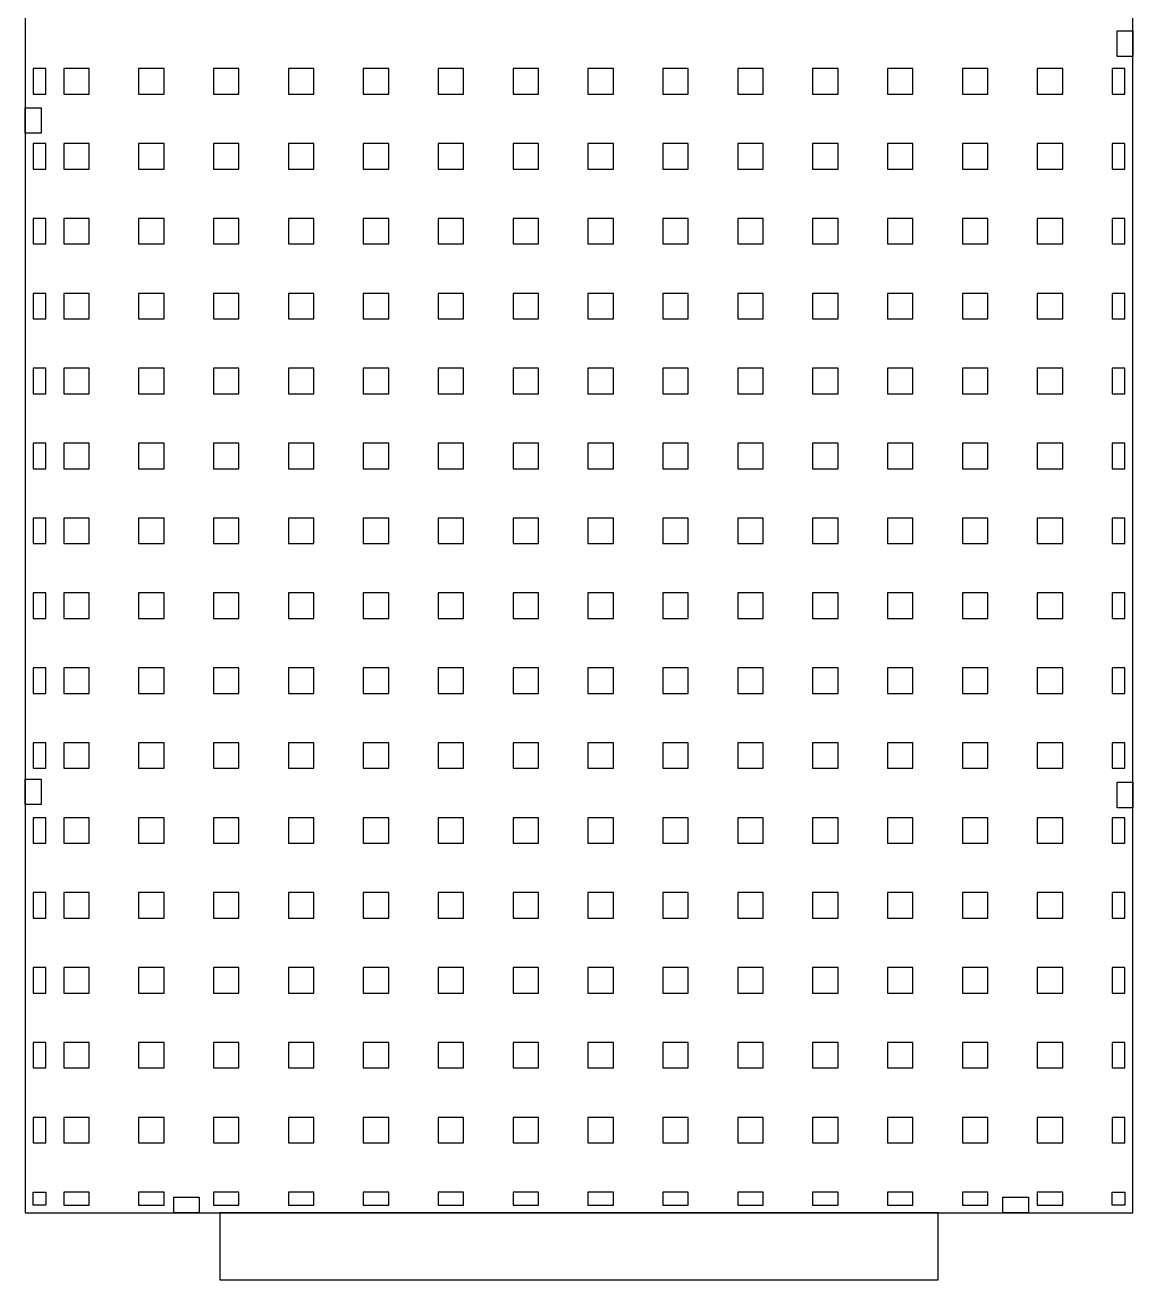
# Model space of a CAD drawing. Extents: x 9726 to 10907, y -508 to -121.
# Drawn here: x 9726 to 9899.8, y -508.5 to -311.7 of the extents above; entities that cross this region are included whole.
import ezdxf

# ---------------------------------------------------------------- set-up
doc = ezdxf.new("R2010")
doc.units = 0
doc.header["$LTSCALE"] = 25
for name, color, linetype in [('GENERIC_ROOMS', 150, 'CONTINUOUS'), ('OUTLETS', 1, 'CONTINUOUS'), ('PUCKS', 7, 'CONTINUOUS'), ('WINDOWS', 30, 'CONTINUOUS')]:
    doc.layers.add(name, color=color, linetype=linetype)

msp = doc.modelspace()

# ---------------------------------------------------------------- linework, layer by layer
at = {"layer": 'GENERIC_ROOMS'}
for p, q in [((9725.97, -128.52), (9725.97, -497.99)), ((9899.79, -497.99), (9899.79, -271.97)), ((9725.97, -497.99), (9899.79, -497.99))]:
    msp.add_line(p, q, dxfattribs=at)
at = {"layer": 'OUTLETS'}
for p, q in [((9897.29, -316.58), (9897.29, -312.58)), ((9897.29, -312.58), (9899.79, -312.58)), ((9899.79, -312.58), (9899.79, -316.58)), ((9899.79, -316.58), (9897.29, -316.58)), ((9725.97, -328.62), (9725.97, -324.62)), ((9725.97, -324.62), (9728.47, -324.62)), ((9728.47, -324.62), (9728.47, -328.62)), ((9728.47, -328.62), (9725.97, -328.62)), ((9725.97, -433.92), (9725.97, -429.92)), ((9725.97, -429.92), (9728.47, -429.92)), ((9728.47, -429.92), (9728.47, -433.92)), ((9897.29, -434.42), (9897.29, -430.42)), ((9897.29, -430.42), (9899.79, -430.42)), ((9899.79, -430.42), (9899.79, -434.42)), ((9728.47, -433.92), (9725.97, -433.92)), ((9899.79, -434.42), (9897.29, -434.42)), ((9749.29, -497.99), (9749.29, -495.49)), ((9749.29, -495.49), (9753.29, -495.49)), ((9753.29, -495.49), (9753.29, -497.99)), ((9879.4, -497.99), (9879.4, -495.49)), ((9879.4, -495.49), (9883.4, -495.49)), ((9883.4, -495.49), (9883.4, -497.99)), ((9753.29, -497.99), (9749.29, -497.99)), ((9883.4, -497.99), (9879.4, -497.99))]:
    msp.add_line(p, q, dxfattribs=at)
at = {"layer": 'PUCKS'}
for p, q in [((9729.22, -318.49), (9727.22, -318.49)), ((9727.22, -318.49), (9727.22, -322.49)), ((9729.22, -322.49), (9729.22, -318.49)), ((9736.03, -318.49), (9732.03, -318.49)), ((9732.03, -318.49), (9732.03, -322.49)), ((9736.03, -322.49), (9736.03, -318.49)), ((9747.78, -318.49), (9743.78, -318.49)), ((9743.78, -318.49), (9743.78, -322.49)), ((9747.78, -322.49), (9747.78, -318.49)), ((9759.53, -318.49), (9755.53, -318.49)), ((9755.53, -318.49), (9755.53, -322.49)), ((9759.53, -322.49), (9759.53, -318.49)), ((9771.28, -318.49), (9767.28, -318.49)), ((9767.28, -318.49), (9767.28, -322.49)), ((9771.28, -322.49), (9771.28, -318.49)), ((9783.03, -318.49), (9779.03, -318.49)), ((9779.03, -318.49), (9779.03, -322.49)), ((9783.03, -322.49), (9783.03, -318.49)), ((9794.78, -318.49), (9790.78, -318.49)), ((9790.78, -318.49), (9790.78, -322.49)), ((9794.78, -322.49), (9794.78, -318.49)), ((9806.53, -318.49), (9802.53, -318.49)), ((9802.53, -318.49), (9802.53, -322.49)), ((9806.53, -322.49), (9806.53, -318.49)), ((9818.28, -318.49), (9814.28, -318.49)), ((9814.28, -318.49), (9814.28, -322.49)), ((9818.28, -322.49), (9818.28, -318.49)), ((9830.03, -318.49), (9826.03, -318.49)), ((9826.03, -318.49), (9826.03, -322.49)), ((9830.03, -322.49), (9830.03, -318.49)), ((9841.78, -318.49), (9837.78, -318.49)), ((9837.78, -318.49), (9837.78, -322.49)), ((9841.78, -322.49), (9841.78, -318.49)), ((9853.53, -318.49), (9849.53, -318.49)), ((9849.53, -318.49), (9849.53, -322.49)), ((9853.53, -322.49), (9853.53, -318.49)), ((9865.28, -318.49), (9861.28, -318.49)), ((9861.28, -318.49), (9861.28, -322.49)), ((9865.28, -322.49), (9865.28, -318.49)), ((9877.03, -318.49), (9873.03, -318.49)), ((9873.03, -318.49), (9873.03, -322.49)), ((9877.03, -322.49), (9877.03, -318.49)), ((9888.78, -318.49), (9884.78, -318.49)), ((9884.78, -318.49), (9884.78, -322.49)), ((9888.78, -322.49), (9888.78, -318.49)), ((9898.53, -318.49), (9896.53, -318.49)), ((9896.53, -318.49), (9896.53, -322.49)), ((9898.53, -322.49), (9898.53, -318.49)), ((9727.22, -322.49), (9729.22, -322.49)), ((9732.03, -322.49), (9736.03, -322.49)), ((9743.78, -322.49), (9747.78, -322.49)), ((9755.53, -322.49), (9759.53, -322.49)), ((9767.28, -322.49), (9771.28, -322.49)), ((9779.03, -322.49), (9783.03, -322.49)), ((9790.78, -322.49), (9794.78, -322.49)), ((9802.53, -322.49), (9806.53, -322.49)), ((9814.28, -322.49), (9818.28, -322.49)), ((9826.03, -322.49), (9830.03, -322.49)), ((9837.78, -322.49), (9841.78, -322.49)), ((9849.53, -322.49), (9853.53, -322.49)), ((9861.28, -322.49), (9865.28, -322.49)), ((9873.03, -322.49), (9877.03, -322.49)), ((9884.78, -322.49), (9888.78, -322.49)), ((9896.53, -322.49), (9898.53, -322.49)), ((9729.22, -330.24), (9727.22, -330.24)), ((9727.22, -330.24), (9727.22, -334.24)), ((9729.22, -334.24), (9729.22, -330.24)), ((9736.03, -330.24), (9732.03, -330.24)), ((9732.03, -330.24), (9732.03, -334.24)), ((9736.03, -334.24), (9736.03, -330.24)), ((9747.78, -330.24), (9743.78, -330.24)), ((9743.78, -330.24), (9743.78, -334.24)), ((9747.78, -334.24), (9747.78, -330.24)), ((9759.53, -330.24), (9755.53, -330.24)), ((9755.53, -330.24), (9755.53, -334.24)), ((9759.53, -334.24), (9759.53, -330.24)), ((9771.28, -330.24), (9767.28, -330.24)), ((9767.28, -330.24), (9767.28, -334.24)), ((9771.28, -334.24), (9771.28, -330.24)), ((9783.03, -330.24), (9779.03, -330.24)), ((9779.03, -330.24), (9779.03, -334.24)), ((9783.03, -334.24), (9783.03, -330.24)), ((9794.78, -330.24), (9790.78, -330.24)), ((9790.78, -330.24), (9790.78, -334.24)), ((9794.78, -334.24), (9794.78, -330.24)), ((9806.53, -330.24), (9802.53, -330.24)), ((9802.53, -330.24), (9802.53, -334.24)), ((9806.53, -334.24), (9806.53, -330.24)), ((9818.28, -330.24), (9814.28, -330.24)), ((9814.28, -330.24), (9814.28, -334.24)), ((9818.28, -334.24), (9818.28, -330.24)), ((9830.03, -330.24), (9826.03, -330.24)), ((9826.03, -330.24), (9826.03, -334.24)), ((9830.03, -334.24), (9830.03, -330.24)), ((9841.78, -330.24), (9837.78, -330.24)), ((9837.78, -330.24), (9837.78, -334.24)), ((9841.78, -334.24), (9841.78, -330.24)), ((9853.53, -330.24), (9849.53, -330.24)), ((9849.53, -330.24), (9849.53, -334.24)), ((9853.53, -334.24), (9853.53, -330.24)), ((9865.28, -330.24), (9861.28, -330.24)), ((9861.28, -330.24), (9861.28, -334.24)), ((9865.28, -334.24), (9865.28, -330.24)), ((9877.03, -330.24), (9873.03, -330.24)), ((9873.03, -330.24), (9873.03, -334.24)), ((9877.03, -334.24), (9877.03, -330.24)), ((9888.78, -330.24), (9884.78, -330.24)), ((9884.78, -330.24), (9884.78, -334.24)), ((9888.78, -334.24), (9888.78, -330.24)), ((9898.53, -330.24), (9896.53, -330.24)), ((9896.53, -330.24), (9896.53, -334.24)), ((9898.53, -334.24), (9898.53, -330.24)), ((9727.22, -334.24), (9729.22, -334.24)), ((9732.03, -334.24), (9736.03, -334.24)), ((9743.78, -334.24), (9747.78, -334.24)), ((9755.53, -334.24), (9759.53, -334.24)), ((9767.28, -334.24), (9771.28, -334.24)), ((9779.03, -334.24), (9783.03, -334.24)), ((9790.78, -334.24), (9794.78, -334.24)), ((9802.53, -334.24), (9806.53, -334.24)), ((9814.28, -334.24), (9818.28, -334.24)), ((9826.03, -334.24), (9830.03, -334.24)), ((9837.78, -334.24), (9841.78, -334.24)), ((9849.53, -334.24), (9853.53, -334.24)), ((9861.28, -334.24), (9865.28, -334.24)), ((9873.03, -334.24), (9877.03, -334.24)), ((9884.78, -334.24), (9888.78, -334.24)), ((9896.53, -334.24), (9898.53, -334.24)), ((9729.22, -341.99), (9727.22, -341.99)), ((9727.22, -341.99), (9727.22, -345.99)), ((9729.22, -345.99), (9729.22, -341.99)), ((9736.03, -341.99), (9732.03, -341.99)), ((9732.03, -341.99), (9732.03, -345.99)), ((9736.03, -345.99), (9736.03, -341.99)), ((9747.78, -341.99), (9743.78, -341.99)), ((9743.78, -341.99), (9743.78, -345.99)), ((9747.78, -345.99), (9747.78, -341.99)), ((9759.53, -341.99), (9755.53, -341.99)), ((9755.53, -341.99), (9755.53, -345.99)), ((9759.53, -345.99), (9759.53, -341.99)), ((9771.28, -341.99), (9767.28, -341.99)), ((9767.28, -341.99), (9767.28, -345.99)), ((9771.28, -345.99), (9771.28, -341.99)), ((9783.03, -341.99), (9779.03, -341.99)), ((9779.03, -341.99), (9779.03, -345.99)), ((9783.03, -345.99), (9783.03, -341.99)), ((9794.78, -341.99), (9790.78, -341.99)), ((9790.78, -341.99), (9790.78, -345.99)), ((9794.78, -345.99), (9794.78, -341.99)), ((9806.53, -341.99), (9802.53, -341.99)), ((9802.53, -341.99), (9802.53, -345.99)), ((9806.53, -345.99), (9806.53, -341.99)), ((9818.28, -341.99), (9814.28, -341.99)), ((9814.28, -341.99), (9814.28, -345.99)), ((9818.28, -345.99), (9818.28, -341.99)), ((9830.03, -341.99), (9826.03, -341.99)), ((9826.03, -341.99), (9826.03, -345.99)), ((9830.03, -345.99), (9830.03, -341.99)), ((9841.78, -341.99), (9837.78, -341.99)), ((9837.78, -341.99), (9837.78, -345.99)), ((9841.78, -345.99), (9841.78, -341.99)), ((9853.53, -341.99), (9849.53, -341.99)), ((9849.53, -341.99), (9849.53, -345.99)), ((9853.53, -345.99), (9853.53, -341.99)), ((9865.28, -341.99), (9861.28, -341.99)), ((9861.28, -341.99), (9861.28, -345.99)), ((9865.28, -345.99), (9865.28, -341.99)), ((9877.03, -341.99), (9873.03, -341.99)), ((9873.03, -341.99), (9873.03, -345.99)), ((9877.03, -345.99), (9877.03, -341.99)), ((9888.78, -341.99), (9884.78, -341.99)), ((9884.78, -341.99), (9884.78, -345.99)), ((9888.78, -345.99), (9888.78, -341.99)), ((9898.53, -341.99), (9896.53, -341.99)), ((9896.53, -341.99), (9896.53, -345.99)), ((9898.53, -345.99), (9898.53, -341.99)), ((9727.22, -345.99), (9729.22, -345.99)), ((9732.03, -345.99), (9736.03, -345.99)), ((9743.78, -345.99), (9747.78, -345.99)), ((9755.53, -345.99), (9759.53, -345.99)), ((9767.28, -345.99), (9771.28, -345.99)), ((9779.03, -345.99), (9783.03, -345.99)), ((9790.78, -345.99), (9794.78, -345.99)), ((9802.53, -345.99), (9806.53, -345.99)), ((9814.28, -345.99), (9818.28, -345.99)), ((9826.03, -345.99), (9830.03, -345.99)), ((9837.78, -345.99), (9841.78, -345.99)), ((9849.53, -345.99), (9853.53, -345.99)), ((9861.28, -345.99), (9865.28, -345.99)), ((9873.03, -345.99), (9877.03, -345.99)), ((9884.78, -345.99), (9888.78, -345.99)), ((9896.53, -345.99), (9898.53, -345.99)), ((9729.22, -353.74), (9727.22, -353.74)), ((9727.22, -353.74), (9727.22, -357.74)), ((9729.22, -357.74), (9729.22, -353.74)), ((9736.03, -353.74), (9732.03, -353.74)), ((9732.03, -353.74), (9732.03, -357.74)), ((9736.03, -357.74), (9736.03, -353.74)), ((9747.78, -353.74), (9743.78, -353.74)), ((9743.78, -353.74), (9743.78, -357.74)), ((9747.78, -357.74), (9747.78, -353.74)), ((9759.53, -353.74), (9755.53, -353.74)), ((9755.53, -353.74), (9755.53, -357.74)), ((9759.53, -357.74), (9759.53, -353.74)), ((9771.28, -353.74), (9767.28, -353.74)), ((9767.28, -353.74), (9767.28, -357.74)), ((9771.28, -357.74), (9771.28, -353.74)), ((9783.03, -353.74), (9779.03, -353.74)), ((9779.03, -353.74), (9779.03, -357.74)), ((9783.03, -357.74), (9783.03, -353.74)), ((9794.78, -353.74), (9790.78, -353.74)), ((9790.78, -353.74), (9790.78, -357.74)), ((9794.78, -357.74), (9794.78, -353.74)), ((9806.53, -353.74), (9802.53, -353.74)), ((9802.53, -353.74), (9802.53, -357.74)), ((9806.53, -357.74), (9806.53, -353.74)), ((9818.28, -353.74), (9814.28, -353.74)), ((9814.28, -353.74), (9814.28, -357.74)), ((9818.28, -357.74), (9818.28, -353.74)), ((9830.03, -353.74), (9826.03, -353.74)), ((9826.03, -353.74), (9826.03, -357.74)), ((9830.03, -357.74), (9830.03, -353.74)), ((9841.78, -353.74), (9837.78, -353.74)), ((9837.78, -353.74), (9837.78, -357.74)), ((9841.78, -357.74), (9841.78, -353.74)), ((9853.53, -353.74), (9849.53, -353.74)), ((9849.53, -353.74), (9849.53, -357.74)), ((9853.53, -357.74), (9853.53, -353.74)), ((9865.28, -353.74), (9861.28, -353.74)), ((9861.28, -353.74), (9861.28, -357.74)), ((9865.28, -357.74), (9865.28, -353.74)), ((9877.03, -353.74), (9873.03, -353.74)), ((9873.03, -353.74), (9873.03, -357.74)), ((9877.03, -357.74), (9877.03, -353.74)), ((9888.78, -353.74), (9884.78, -353.74)), ((9884.78, -353.74), (9884.78, -357.74)), ((9888.78, -357.74), (9888.78, -353.74)), ((9898.53, -353.74), (9896.53, -353.74)), ((9896.53, -353.74), (9896.53, -357.74)), ((9898.53, -357.74), (9898.53, -353.74)), ((9727.22, -357.74), (9729.22, -357.74)), ((9732.03, -357.74), (9736.03, -357.74)), ((9743.78, -357.74), (9747.78, -357.74)), ((9755.53, -357.74), (9759.53, -357.74)), ((9767.28, -357.74), (9771.28, -357.74)), ((9779.03, -357.74), (9783.03, -357.74)), ((9790.78, -357.74), (9794.78, -357.74)), ((9802.53, -357.74), (9806.53, -357.74)), ((9814.28, -357.74), (9818.28, -357.74)), ((9826.03, -357.74), (9830.03, -357.74)), ((9837.78, -357.74), (9841.78, -357.74)), ((9849.53, -357.74), (9853.53, -357.74)), ((9861.28, -357.74), (9865.28, -357.74)), ((9873.03, -357.74), (9877.03, -357.74)), ((9884.78, -357.74), (9888.78, -357.74)), ((9896.53, -357.74), (9898.53, -357.74)), ((9729.22, -365.49), (9727.22, -365.49)), ((9727.22, -365.49), (9727.22, -369.49)), ((9729.22, -369.49), (9729.22, -365.49)), ((9736.03, -365.49), (9732.03, -365.49)), ((9732.03, -365.49), (9732.03, -369.49)), ((9736.03, -369.49), (9736.03, -365.49)), ((9747.78, -365.49), (9743.78, -365.49)), ((9743.78, -365.49), (9743.78, -369.49)), ((9747.78, -369.49), (9747.78, -365.49)), ((9759.53, -365.49), (9755.53, -365.49)), ((9755.53, -365.49), (9755.53, -369.49)), ((9759.53, -369.49), (9759.53, -365.49)), ((9771.28, -365.49), (9767.28, -365.49)), ((9767.28, -365.49), (9767.28, -369.49)), ((9771.28, -369.49), (9771.28, -365.49)), ((9783.03, -365.49), (9779.03, -365.49)), ((9779.03, -365.49), (9779.03, -369.49)), ((9783.03, -369.49), (9783.03, -365.49)), ((9794.78, -365.49), (9790.78, -365.49)), ((9790.78, -365.49), (9790.78, -369.49)), ((9794.78, -369.49), (9794.78, -365.49)), ((9806.53, -365.49), (9802.53, -365.49)), ((9802.53, -365.49), (9802.53, -369.49)), ((9806.53, -369.49), (9806.53, -365.49)), ((9818.28, -365.49), (9814.28, -365.49)), ((9814.28, -365.49), (9814.28, -369.49)), ((9818.28, -369.49), (9818.28, -365.49)), ((9830.03, -365.49), (9826.03, -365.49)), ((9826.03, -365.49), (9826.03, -369.49)), ((9830.03, -369.49), (9830.03, -365.49)), ((9841.78, -365.49), (9837.78, -365.49)), ((9837.78, -365.49), (9837.78, -369.49)), ((9841.78, -369.49), (9841.78, -365.49)), ((9853.53, -365.49), (9849.53, -365.49)), ((9849.53, -365.49), (9849.53, -369.49)), ((9853.53, -369.49), (9853.53, -365.49)), ((9865.28, -365.49), (9861.28, -365.49)), ((9861.28, -365.49), (9861.28, -369.49)), ((9865.28, -369.49), (9865.28, -365.49)), ((9877.03, -365.49), (9873.03, -365.49)), ((9873.03, -365.49), (9873.03, -369.49)), ((9877.03, -369.49), (9877.03, -365.49)), ((9888.78, -365.49), (9884.78, -365.49)), ((9884.78, -365.49), (9884.78, -369.49)), ((9888.78, -369.49), (9888.78, -365.49)), ((9898.53, -365.49), (9896.53, -365.49)), ((9896.53, -365.49), (9896.53, -369.49)), ((9898.53, -369.49), (9898.53, -365.49)), ((9727.22, -369.49), (9729.22, -369.49)), ((9732.03, -369.49), (9736.03, -369.49)), ((9743.78, -369.49), (9747.78, -369.49)), ((9755.53, -369.49), (9759.53, -369.49)), ((9767.28, -369.49), (9771.28, -369.49)), ((9779.03, -369.49), (9783.03, -369.49)), ((9790.78, -369.49), (9794.78, -369.49)), ((9802.53, -369.49), (9806.53, -369.49)), ((9814.28, -369.49), (9818.28, -369.49)), ((9826.03, -369.49), (9830.03, -369.49)), ((9837.78, -369.49), (9841.78, -369.49)), ((9849.53, -369.49), (9853.53, -369.49)), ((9861.28, -369.49), (9865.28, -369.49)), ((9873.03, -369.49), (9877.03, -369.49)), ((9884.78, -369.49), (9888.78, -369.49)), ((9896.53, -369.49), (9898.53, -369.49)), ((9729.22, -377.24), (9727.22, -377.24)), ((9727.22, -377.24), (9727.22, -381.24)), ((9729.22, -381.24), (9729.22, -377.24)), ((9736.03, -377.24), (9732.03, -377.24)), ((9732.03, -377.24), (9732.03, -381.24)), ((9736.03, -381.24), (9736.03, -377.24)), ((9747.78, -377.24), (9743.78, -377.24)), ((9743.78, -377.24), (9743.78, -381.24)), ((9747.78, -381.24), (9747.78, -377.24)), ((9759.53, -377.24), (9755.53, -377.24)), ((9755.53, -377.24), (9755.53, -381.24)), ((9759.53, -381.24), (9759.53, -377.24)), ((9771.28, -377.24), (9767.28, -377.24)), ((9767.28, -377.24), (9767.28, -381.24)), ((9771.28, -381.24), (9771.28, -377.24)), ((9783.03, -377.24), (9779.03, -377.24)), ((9779.03, -377.24), (9779.03, -381.24)), ((9783.03, -381.24), (9783.03, -377.24)), ((9794.78, -377.24), (9790.78, -377.24)), ((9790.78, -377.24), (9790.78, -381.24)), ((9794.78, -381.24), (9794.78, -377.24)), ((9806.53, -377.24), (9802.53, -377.24)), ((9802.53, -377.24), (9802.53, -381.24)), ((9806.53, -381.24), (9806.53, -377.24)), ((9818.28, -377.24), (9814.28, -377.24)), ((9814.28, -377.24), (9814.28, -381.24)), ((9818.28, -381.24), (9818.28, -377.24)), ((9830.03, -377.24), (9826.03, -377.24)), ((9826.03, -377.24), (9826.03, -381.24)), ((9830.03, -381.24), (9830.03, -377.24)), ((9841.78, -377.24), (9837.78, -377.24)), ((9837.78, -377.24), (9837.78, -381.24)), ((9841.78, -381.24), (9841.78, -377.24)), ((9853.53, -377.24), (9849.53, -377.24)), ((9849.53, -377.24), (9849.53, -381.24)), ((9853.53, -381.24), (9853.53, -377.24)), ((9865.28, -377.24), (9861.28, -377.24)), ((9861.28, -377.24), (9861.28, -381.24)), ((9865.28, -381.24), (9865.28, -377.24)), ((9877.03, -377.24), (9873.03, -377.24)), ((9873.03, -377.24), (9873.03, -381.24)), ((9877.03, -381.24), (9877.03, -377.24)), ((9888.78, -377.24), (9884.78, -377.24)), ((9884.78, -377.24), (9884.78, -381.24)), ((9888.78, -381.24), (9888.78, -377.24)), ((9898.53, -377.24), (9896.53, -377.24)), ((9896.53, -377.24), (9896.53, -381.24)), ((9898.53, -381.24), (9898.53, -377.24)), ((9727.22, -381.24), (9729.22, -381.24)), ((9732.03, -381.24), (9736.03, -381.24)), ((9743.78, -381.24), (9747.78, -381.24)), ((9755.53, -381.24), (9759.53, -381.24)), ((9767.28, -381.24), (9771.28, -381.24)), ((9779.03, -381.24), (9783.03, -381.24)), ((9790.78, -381.24), (9794.78, -381.24)), ((9802.53, -381.24), (9806.53, -381.24)), ((9814.28, -381.24), (9818.28, -381.24)), ((9826.03, -381.24), (9830.03, -381.24)), ((9837.78, -381.24), (9841.78, -381.24)), ((9849.53, -381.24), (9853.53, -381.24)), ((9861.28, -381.24), (9865.28, -381.24)), ((9873.03, -381.24), (9877.03, -381.24)), ((9884.78, -381.24), (9888.78, -381.24)), ((9896.53, -381.24), (9898.53, -381.24)), ((9729.22, -388.99), (9727.22, -388.99)), ((9727.22, -388.99), (9727.22, -392.99)), ((9729.22, -392.99), (9729.22, -388.99)), ((9736.03, -388.99), (9732.03, -388.99)), ((9732.03, -388.99), (9732.03, -392.99)), ((9736.03, -392.99), (9736.03, -388.99)), ((9747.78, -388.99), (9743.78, -388.99)), ((9743.78, -388.99), (9743.78, -392.99)), ((9747.78, -392.99), (9747.78, -388.99)), ((9759.53, -388.99), (9755.53, -388.99)), ((9755.53, -388.99), (9755.53, -392.99)), ((9759.53, -392.99), (9759.53, -388.99)), ((9771.28, -388.99), (9767.28, -388.99)), ((9767.28, -388.99), (9767.28, -392.99)), ((9771.28, -392.99), (9771.28, -388.99)), ((9783.03, -388.99), (9779.03, -388.99)), ((9779.03, -388.99), (9779.03, -392.99)), ((9783.03, -392.99), (9783.03, -388.99)), ((9794.78, -388.99), (9790.78, -388.99)), ((9790.78, -388.99), (9790.78, -392.99)), ((9794.78, -392.99), (9794.78, -388.99)), ((9806.53, -388.99), (9802.53, -388.99)), ((9802.53, -388.99), (9802.53, -392.99)), ((9806.53, -392.99), (9806.53, -388.99)), ((9818.28, -388.99), (9814.28, -388.99)), ((9814.28, -388.99), (9814.28, -392.99)), ((9818.28, -392.99), (9818.28, -388.99)), ((9830.03, -388.99), (9826.03, -388.99)), ((9826.03, -388.99), (9826.03, -392.99)), ((9830.03, -392.99), (9830.03, -388.99)), ((9841.78, -388.99), (9837.78, -388.99)), ((9837.78, -388.99), (9837.78, -392.99)), ((9841.78, -392.99), (9841.78, -388.99)), ((9853.53, -388.99), (9849.53, -388.99)), ((9849.53, -388.99), (9849.53, -392.99)), ((9853.53, -392.99), (9853.53, -388.99)), ((9865.28, -388.99), (9861.28, -388.99)), ((9861.28, -388.99), (9861.28, -392.99)), ((9865.28, -392.99), (9865.28, -388.99)), ((9877.03, -388.99), (9873.03, -388.99)), ((9873.03, -388.99), (9873.03, -392.99)), ((9877.03, -392.99), (9877.03, -388.99)), ((9888.78, -388.99), (9884.78, -388.99)), ((9884.78, -388.99), (9884.78, -392.99)), ((9888.78, -392.99), (9888.78, -388.99)), ((9898.53, -388.99), (9896.53, -388.99)), ((9896.53, -388.99), (9896.53, -392.99)), ((9898.53, -392.99), (9898.53, -388.99)), ((9727.22, -392.99), (9729.22, -392.99)), ((9732.03, -392.99), (9736.03, -392.99)), ((9743.78, -392.99), (9747.78, -392.99)), ((9755.53, -392.99), (9759.53, -392.99)), ((9767.28, -392.99), (9771.28, -392.99)), ((9779.03, -392.99), (9783.03, -392.99)), ((9790.78, -392.99), (9794.78, -392.99)), ((9802.53, -392.99), (9806.53, -392.99)), ((9814.28, -392.99), (9818.28, -392.99)), ((9826.03, -392.99), (9830.03, -392.99)), ((9837.78, -392.99), (9841.78, -392.99)), ((9849.53, -392.99), (9853.53, -392.99)), ((9861.28, -392.99), (9865.28, -392.99)), ((9873.03, -392.99), (9877.03, -392.99)), ((9884.78, -392.99), (9888.78, -392.99)), ((9896.53, -392.99), (9898.53, -392.99)), ((9729.22, -400.74), (9727.22, -400.74)), ((9727.22, -400.74), (9727.22, -404.74)), ((9729.22, -404.74), (9729.22, -400.74)), ((9736.03, -400.74), (9732.03, -400.74)), ((9732.03, -400.74), (9732.03, -404.74)), ((9736.03, -404.74), (9736.03, -400.74)), ((9747.78, -400.74), (9743.78, -400.74)), ((9743.78, -400.74), (9743.78, -404.74)), ((9747.78, -404.74), (9747.78, -400.74)), ((9759.53, -400.74), (9755.53, -400.74)), ((9755.53, -400.74), (9755.53, -404.74)), ((9759.53, -404.74), (9759.53, -400.74)), ((9771.28, -400.74), (9767.28, -400.74)), ((9767.28, -400.74), (9767.28, -404.74)), ((9771.28, -404.74), (9771.28, -400.74)), ((9783.03, -400.74), (9779.03, -400.74)), ((9779.03, -400.74), (9779.03, -404.74)), ((9783.03, -404.74), (9783.03, -400.74)), ((9794.78, -400.74), (9790.78, -400.74)), ((9790.78, -400.74), (9790.78, -404.74)), ((9794.78, -404.74), (9794.78, -400.74)), ((9806.53, -400.74), (9802.53, -400.74)), ((9802.53, -400.74), (9802.53, -404.74)), ((9806.53, -404.74), (9806.53, -400.74)), ((9818.28, -400.74), (9814.28, -400.74)), ((9814.28, -400.74), (9814.28, -404.74)), ((9818.28, -404.74), (9818.28, -400.74)), ((9830.03, -400.74), (9826.03, -400.74)), ((9826.03, -400.74), (9826.03, -404.74)), ((9830.03, -404.74), (9830.03, -400.74)), ((9841.78, -400.74), (9837.78, -400.74)), ((9837.78, -400.74), (9837.78, -404.74)), ((9841.78, -404.74), (9841.78, -400.74)), ((9853.53, -400.74), (9849.53, -400.74)), ((9849.53, -400.74), (9849.53, -404.74)), ((9853.53, -404.74), (9853.53, -400.74)), ((9865.28, -400.74), (9861.28, -400.74)), ((9861.28, -400.74), (9861.28, -404.74)), ((9865.28, -404.74), (9865.28, -400.74)), ((9877.03, -400.74), (9873.03, -400.74)), ((9873.03, -400.74), (9873.03, -404.74)), ((9877.03, -404.74), (9877.03, -400.74)), ((9888.78, -400.74), (9884.78, -400.74)), ((9884.78, -400.74), (9884.78, -404.74)), ((9888.78, -404.74), (9888.78, -400.74)), ((9898.53, -400.74), (9896.53, -400.74)), ((9896.53, -400.74), (9896.53, -404.74)), ((9898.53, -404.74), (9898.53, -400.74)), ((9727.22, -404.74), (9729.22, -404.74)), ((9732.03, -404.74), (9736.03, -404.74)), ((9743.78, -404.74), (9747.78, -404.74)), ((9755.53, -404.74), (9759.53, -404.74)), ((9767.28, -404.74), (9771.28, -404.74)), ((9779.03, -404.74), (9783.03, -404.74)), ((9790.78, -404.74), (9794.78, -404.74)), ((9802.53, -404.74), (9806.53, -404.74)), ((9814.28, -404.74), (9818.28, -404.74)), ((9826.03, -404.74), (9830.03, -404.74)), ((9837.78, -404.74), (9841.78, -404.74)), ((9849.53, -404.74), (9853.53, -404.74)), ((9861.28, -404.74), (9865.28, -404.74)), ((9873.03, -404.74), (9877.03, -404.74)), ((9884.78, -404.74), (9888.78, -404.74)), ((9896.53, -404.74), (9898.53, -404.74)), ((9729.22, -412.49), (9727.22, -412.49)), ((9727.22, -412.49), (9727.22, -416.49)), ((9729.22, -416.49), (9729.22, -412.49)), ((9736.03, -412.49), (9732.03, -412.49)), ((9732.03, -412.49), (9732.03, -416.49)), ((9736.03, -416.49), (9736.03, -412.49)), ((9747.78, -412.49), (9743.78, -412.49)), ((9743.78, -412.49), (9743.78, -416.49)), ((9747.78, -416.49), (9747.78, -412.49)), ((9759.53, -412.49), (9755.53, -412.49)), ((9755.53, -412.49), (9755.53, -416.49)), ((9759.53, -416.49), (9759.53, -412.49)), ((9771.28, -412.49), (9767.28, -412.49)), ((9767.28, -412.49), (9767.28, -416.49)), ((9771.28, -416.49), (9771.28, -412.49)), ((9783.03, -412.49), (9779.03, -412.49)), ((9779.03, -412.49), (9779.03, -416.49)), ((9783.03, -416.49), (9783.03, -412.49)), ((9794.78, -412.49), (9790.78, -412.49)), ((9790.78, -412.49), (9790.78, -416.49)), ((9794.78, -416.49), (9794.78, -412.49)), ((9806.53, -412.49), (9802.53, -412.49)), ((9802.53, -412.49), (9802.53, -416.49)), ((9806.53, -416.49), (9806.53, -412.49)), ((9818.28, -412.49), (9814.28, -412.49)), ((9814.28, -412.49), (9814.28, -416.49)), ((9818.28, -416.49), (9818.28, -412.49)), ((9830.03, -412.49), (9826.03, -412.49)), ((9826.03, -412.49), (9826.03, -416.49)), ((9830.03, -416.49), (9830.03, -412.49)), ((9841.78, -412.49), (9837.78, -412.49)), ((9837.78, -412.49), (9837.78, -416.49)), ((9841.78, -416.49), (9841.78, -412.49)), ((9853.53, -412.49), (9849.53, -412.49)), ((9849.53, -412.49), (9849.53, -416.49)), ((9853.53, -416.49), (9853.53, -412.49)), ((9865.28, -412.49), (9861.28, -412.49)), ((9861.28, -412.49), (9861.28, -416.49)), ((9865.28, -416.49), (9865.28, -412.49)), ((9877.03, -412.49), (9873.03, -412.49)), ((9873.03, -412.49), (9873.03, -416.49)), ((9877.03, -416.49), (9877.03, -412.49)), ((9888.78, -412.49), (9884.78, -412.49)), ((9884.78, -412.49), (9884.78, -416.49)), ((9888.78, -416.49), (9888.78, -412.49)), ((9898.53, -412.49), (9896.53, -412.49)), ((9896.53, -412.49), (9896.53, -416.49)), ((9898.53, -416.49), (9898.53, -412.49)), ((9727.22, -416.49), (9729.22, -416.49)), ((9732.03, -416.49), (9736.03, -416.49)), ((9743.78, -416.49), (9747.78, -416.49)), ((9755.53, -416.49), (9759.53, -416.49)), ((9767.28, -416.49), (9771.28, -416.49)), ((9779.03, -416.49), (9783.03, -416.49)), ((9790.78, -416.49), (9794.78, -416.49)), ((9802.53, -416.49), (9806.53, -416.49)), ((9814.28, -416.49), (9818.28, -416.49)), ((9826.03, -416.49), (9830.03, -416.49)), ((9837.78, -416.49), (9841.78, -416.49)), ((9849.53, -416.49), (9853.53, -416.49)), ((9861.28, -416.49), (9865.28, -416.49)), ((9873.03, -416.49), (9877.03, -416.49)), ((9884.78, -416.49), (9888.78, -416.49)), ((9896.53, -416.49), (9898.53, -416.49)), ((9729.22, -424.24), (9727.22, -424.24)), ((9727.22, -424.24), (9727.22, -428.24)), ((9729.22, -428.24), (9729.22, -424.24)), ((9736.03, -424.24), (9732.03, -424.24)), ((9732.03, -424.24), (9732.03, -428.24)), ((9736.03, -428.24), (9736.03, -424.24)), ((9747.78, -424.24), (9743.78, -424.24)), ((9743.78, -424.24), (9743.78, -428.24)), ((9747.78, -428.24), (9747.78, -424.24)), ((9759.53, -424.24), (9755.53, -424.24)), ((9755.53, -424.24), (9755.53, -428.24)), ((9759.53, -428.24), (9759.53, -424.24)), ((9771.28, -424.24), (9767.28, -424.24)), ((9767.28, -424.24), (9767.28, -428.24)), ((9771.28, -428.24), (9771.28, -424.24)), ((9783.03, -424.24), (9779.03, -424.24)), ((9779.03, -424.24), (9779.03, -428.24)), ((9783.03, -428.24), (9783.03, -424.24)), ((9794.78, -424.24), (9790.78, -424.24)), ((9790.78, -424.24), (9790.78, -428.24)), ((9794.78, -428.24), (9794.78, -424.24)), ((9806.53, -424.24), (9802.53, -424.24)), ((9802.53, -424.24), (9802.53, -428.24)), ((9806.53, -428.24), (9806.53, -424.24)), ((9818.28, -424.24), (9814.28, -424.24)), ((9814.28, -424.24), (9814.28, -428.24)), ((9818.28, -428.24), (9818.28, -424.24)), ((9830.03, -424.24), (9826.03, -424.24)), ((9826.03, -424.24), (9826.03, -428.24)), ((9830.03, -428.24), (9830.03, -424.24)), ((9841.78, -424.24), (9837.78, -424.24)), ((9837.78, -424.24), (9837.78, -428.24)), ((9841.78, -428.24), (9841.78, -424.24)), ((9853.53, -424.24), (9849.53, -424.24)), ((9849.53, -424.24), (9849.53, -428.24)), ((9853.53, -428.24), (9853.53, -424.24)), ((9865.28, -424.24), (9861.28, -424.24)), ((9861.28, -424.24), (9861.28, -428.24)), ((9865.28, -428.24), (9865.28, -424.24)), ((9877.03, -424.24), (9873.03, -424.24)), ((9873.03, -424.24), (9873.03, -428.24)), ((9877.03, -428.24), (9877.03, -424.24)), ((9888.78, -424.24), (9884.78, -424.24)), ((9884.78, -424.24), (9884.78, -428.24)), ((9888.78, -428.24), (9888.78, -424.24)), ((9898.53, -424.24), (9896.53, -424.24)), ((9896.53, -424.24), (9896.53, -428.24)), ((9898.53, -428.24), (9898.53, -424.24)), ((9727.22, -428.24), (9729.22, -428.24)), ((9732.03, -428.24), (9736.03, -428.24)), ((9743.78, -428.24), (9747.78, -428.24)), ((9755.53, -428.24), (9759.53, -428.24)), ((9767.28, -428.24), (9771.28, -428.24)), ((9779.03, -428.24), (9783.03, -428.24)), ((9790.78, -428.24), (9794.78, -428.24)), ((9802.53, -428.24), (9806.53, -428.24)), ((9814.28, -428.24), (9818.28, -428.24)), ((9826.03, -428.24), (9830.03, -428.24)), ((9837.78, -428.24), (9841.78, -428.24)), ((9849.53, -428.24), (9853.53, -428.24)), ((9861.28, -428.24), (9865.28, -428.24)), ((9873.03, -428.24), (9877.03, -428.24)), ((9884.78, -428.24), (9888.78, -428.24)), ((9896.53, -428.24), (9898.53, -428.24)), ((9729.22, -435.99), (9727.22, -435.99)), ((9727.22, -435.99), (9727.22, -439.99)), ((9729.22, -439.99), (9729.22, -435.99)), ((9736.03, -435.99), (9732.03, -435.99)), ((9732.03, -435.99), (9732.03, -439.99)), ((9736.03, -439.99), (9736.03, -435.99)), ((9747.78, -435.99), (9743.78, -435.99)), ((9743.78, -435.99), (9743.78, -439.99)), ((9747.78, -439.99), (9747.78, -435.99)), ((9759.53, -435.99), (9755.53, -435.99)), ((9755.53, -435.99), (9755.53, -439.99)), ((9759.53, -439.99), (9759.53, -435.99)), ((9771.28, -435.99), (9767.28, -435.99)), ((9767.28, -435.99), (9767.28, -439.99)), ((9771.28, -439.99), (9771.28, -435.99)), ((9783.03, -435.99), (9779.03, -435.99)), ((9779.03, -435.99), (9779.03, -439.99)), ((9783.03, -439.99), (9783.03, -435.99)), ((9794.78, -435.99), (9790.78, -435.99)), ((9790.78, -435.99), (9790.78, -439.99)), ((9794.78, -439.99), (9794.78, -435.99)), ((9806.53, -435.99), (9802.53, -435.99)), ((9802.53, -435.99), (9802.53, -439.99)), ((9806.53, -439.99), (9806.53, -435.99)), ((9818.28, -435.99), (9814.28, -435.99)), ((9814.28, -435.99), (9814.28, -439.99)), ((9818.28, -439.99), (9818.28, -435.99)), ((9830.03, -435.99), (9826.03, -435.99)), ((9826.03, -435.99), (9826.03, -439.99)), ((9830.03, -439.99), (9830.03, -435.99)), ((9841.78, -435.99), (9837.78, -435.99)), ((9837.78, -435.99), (9837.78, -439.99)), ((9841.78, -439.99), (9841.78, -435.99)), ((9853.53, -435.99), (9849.53, -435.99)), ((9849.53, -435.99), (9849.53, -439.99)), ((9853.53, -439.99), (9853.53, -435.99)), ((9865.28, -435.99), (9861.28, -435.99)), ((9861.28, -435.99), (9861.28, -439.99)), ((9865.28, -439.99), (9865.28, -435.99)), ((9877.03, -435.99), (9873.03, -435.99)), ((9873.03, -435.99), (9873.03, -439.99)), ((9877.03, -439.99), (9877.03, -435.99)), ((9888.78, -435.99), (9884.78, -435.99)), ((9884.78, -435.99), (9884.78, -439.99)), ((9888.78, -439.99), (9888.78, -435.99)), ((9898.53, -435.99), (9896.53, -435.99)), ((9896.53, -435.99), (9896.53, -439.99)), ((9898.53, -439.99), (9898.53, -435.99)), ((9727.22, -439.99), (9729.22, -439.99)), ((9732.03, -439.99), (9736.03, -439.99)), ((9743.78, -439.99), (9747.78, -439.99)), ((9755.53, -439.99), (9759.53, -439.99)), ((9767.28, -439.99), (9771.28, -439.99)), ((9779.03, -439.99), (9783.03, -439.99)), ((9790.78, -439.99), (9794.78, -439.99)), ((9802.53, -439.99), (9806.53, -439.99)), ((9814.28, -439.99), (9818.28, -439.99)), ((9826.03, -439.99), (9830.03, -439.99)), ((9837.78, -439.99), (9841.78, -439.99)), ((9849.53, -439.99), (9853.53, -439.99)), ((9861.28, -439.99), (9865.28, -439.99)), ((9873.03, -439.99), (9877.03, -439.99)), ((9884.78, -439.99), (9888.78, -439.99)), ((9896.53, -439.99), (9898.53, -439.99)), ((9729.22, -447.74), (9727.22, -447.74)), ((9727.22, -447.74), (9727.22, -451.74)), ((9729.22, -451.74), (9729.22, -447.74)), ((9736.03, -447.74), (9732.03, -447.74)), ((9732.03, -447.74), (9732.03, -451.74)), ((9736.03, -451.74), (9736.03, -447.74)), ((9747.78, -447.74), (9743.78, -447.74)), ((9743.78, -447.74), (9743.78, -451.74)), ((9747.78, -451.74), (9747.78, -447.74)), ((9759.53, -447.74), (9755.53, -447.74)), ((9755.53, -447.74), (9755.53, -451.74)), ((9759.53, -451.74), (9759.53, -447.74)), ((9771.28, -447.74), (9767.28, -447.74)), ((9767.28, -447.74), (9767.28, -451.74)), ((9771.28, -451.74), (9771.28, -447.74)), ((9783.03, -447.74), (9779.03, -447.74)), ((9779.03, -447.74), (9779.03, -451.74)), ((9783.03, -451.74), (9783.03, -447.74)), ((9794.78, -447.74), (9790.78, -447.74)), ((9790.78, -447.74), (9790.78, -451.74)), ((9794.78, -451.74), (9794.78, -447.74)), ((9806.53, -447.74), (9802.53, -447.74)), ((9802.53, -447.74), (9802.53, -451.74)), ((9806.53, -451.74), (9806.53, -447.74)), ((9818.28, -447.74), (9814.28, -447.74)), ((9814.28, -447.74), (9814.28, -451.74)), ((9818.28, -451.74), (9818.28, -447.74)), ((9830.03, -447.74), (9826.03, -447.74)), ((9826.03, -447.74), (9826.03, -451.74)), ((9830.03, -451.74), (9830.03, -447.74)), ((9841.78, -447.74), (9837.78, -447.74)), ((9837.78, -447.74), (9837.78, -451.74)), ((9841.78, -451.74), (9841.78, -447.74)), ((9853.53, -447.74), (9849.53, -447.74)), ((9849.53, -447.74), (9849.53, -451.74)), ((9853.53, -451.74), (9853.53, -447.74)), ((9865.28, -447.74), (9861.28, -447.74)), ((9861.28, -447.74), (9861.28, -451.74)), ((9865.28, -451.74), (9865.28, -447.74)), ((9877.03, -447.74), (9873.03, -447.74)), ((9873.03, -447.74), (9873.03, -451.74)), ((9877.03, -451.74), (9877.03, -447.74)), ((9888.78, -447.74), (9884.78, -447.74)), ((9884.78, -447.74), (9884.78, -451.74)), ((9888.78, -451.74), (9888.78, -447.74)), ((9898.53, -447.74), (9896.53, -447.74)), ((9896.53, -447.74), (9896.53, -451.74)), ((9898.53, -451.74), (9898.53, -447.74)), ((9727.22, -451.74), (9729.22, -451.74)), ((9732.03, -451.74), (9736.03, -451.74)), ((9743.78, -451.74), (9747.78, -451.74)), ((9755.53, -451.74), (9759.53, -451.74)), ((9767.28, -451.74), (9771.28, -451.74)), ((9779.03, -451.74), (9783.03, -451.74)), ((9790.78, -451.74), (9794.78, -451.74)), ((9802.53, -451.74), (9806.53, -451.74)), ((9814.28, -451.74), (9818.28, -451.74)), ((9826.03, -451.74), (9830.03, -451.74)), ((9837.78, -451.74), (9841.78, -451.74)), ((9849.53, -451.74), (9853.53, -451.74)), ((9861.28, -451.74), (9865.28, -451.74)), ((9873.03, -451.74), (9877.03, -451.74)), ((9884.78, -451.74), (9888.78, -451.74)), ((9896.53, -451.74), (9898.53, -451.74)), ((9729.22, -459.49), (9727.22, -459.49)), ((9727.22, -459.49), (9727.22, -463.49)), ((9729.22, -463.49), (9729.22, -459.49)), ((9736.03, -459.49), (9732.03, -459.49)), ((9732.03, -459.49), (9732.03, -463.49)), ((9736.03, -463.49), (9736.03, -459.49)), ((9747.78, -459.49), (9743.78, -459.49)), ((9743.78, -459.49), (9743.78, -463.49)), ((9747.78, -463.49), (9747.78, -459.49)), ((9759.53, -459.49), (9755.53, -459.49)), ((9755.53, -459.49), (9755.53, -463.49)), ((9759.53, -463.49), (9759.53, -459.49)), ((9771.28, -459.49), (9767.28, -459.49)), ((9767.28, -459.49), (9767.28, -463.49)), ((9771.28, -463.49), (9771.28, -459.49)), ((9783.03, -459.49), (9779.03, -459.49)), ((9779.03, -459.49), (9779.03, -463.49)), ((9783.03, -463.49), (9783.03, -459.49)), ((9794.78, -459.49), (9790.78, -459.49)), ((9790.78, -459.49), (9790.78, -463.49)), ((9794.78, -463.49), (9794.78, -459.49)), ((9806.53, -459.49), (9802.53, -459.49)), ((9802.53, -459.49), (9802.53, -463.49)), ((9806.53, -463.49), (9806.53, -459.49)), ((9818.28, -459.49), (9814.28, -459.49)), ((9814.28, -459.49), (9814.28, -463.49)), ((9818.28, -463.49), (9818.28, -459.49)), ((9830.03, -459.49), (9826.03, -459.49)), ((9826.03, -459.49), (9826.03, -463.49)), ((9830.03, -463.49), (9830.03, -459.49)), ((9841.78, -459.49), (9837.78, -459.49)), ((9837.78, -459.49), (9837.78, -463.49)), ((9841.78, -463.49), (9841.78, -459.49)), ((9853.53, -459.49), (9849.53, -459.49)), ((9849.53, -459.49), (9849.53, -463.49)), ((9853.53, -463.49), (9853.53, -459.49)), ((9865.28, -459.49), (9861.28, -459.49)), ((9861.28, -459.49), (9861.28, -463.49)), ((9865.28, -463.49), (9865.28, -459.49)), ((9877.03, -459.49), (9873.03, -459.49)), ((9873.03, -459.49), (9873.03, -463.49)), ((9877.03, -463.49), (9877.03, -459.49)), ((9888.78, -459.49), (9884.78, -459.49)), ((9884.78, -459.49), (9884.78, -463.49)), ((9888.78, -463.49), (9888.78, -459.49)), ((9898.53, -459.49), (9896.53, -459.49)), ((9896.53, -459.49), (9896.53, -463.49)), ((9898.53, -463.49), (9898.53, -459.49)), ((9727.22, -463.49), (9729.22, -463.49)), ((9732.03, -463.49), (9736.03, -463.49)), ((9743.78, -463.49), (9747.78, -463.49)), ((9755.53, -463.49), (9759.53, -463.49)), ((9767.28, -463.49), (9771.28, -463.49)), ((9779.03, -463.49), (9783.03, -463.49)), ((9790.78, -463.49), (9794.78, -463.49)), ((9802.53, -463.49), (9806.53, -463.49)), ((9814.28, -463.49), (9818.28, -463.49)), ((9826.03, -463.49), (9830.03, -463.49)), ((9837.78, -463.49), (9841.78, -463.49)), ((9849.53, -463.49), (9853.53, -463.49)), ((9861.28, -463.49), (9865.28, -463.49)), ((9873.03, -463.49), (9877.03, -463.49)), ((9884.78, -463.49), (9888.78, -463.49)), ((9896.53, -463.49), (9898.53, -463.49)), ((9729.22, -471.24), (9727.22, -471.24)), ((9727.22, -471.24), (9727.22, -475.24)), ((9729.22, -475.24), (9729.22, -471.24)), ((9736.03, -471.24), (9732.03, -471.24)), ((9732.03, -471.24), (9732.03, -475.24)), ((9736.03, -475.24), (9736.03, -471.24)), ((9747.78, -471.24), (9743.78, -471.24)), ((9743.78, -471.24), (9743.78, -475.24)), ((9747.78, -475.24), (9747.78, -471.24)), ((9759.53, -471.24), (9755.53, -471.24)), ((9755.53, -471.24), (9755.53, -475.24)), ((9759.53, -475.24), (9759.53, -471.24)), ((9771.28, -471.24), (9767.28, -471.24)), ((9767.28, -471.24), (9767.28, -475.24)), ((9771.28, -475.24), (9771.28, -471.24)), ((9783.03, -471.24), (9779.03, -471.24)), ((9779.03, -471.24), (9779.03, -475.24)), ((9783.03, -475.24), (9783.03, -471.24)), ((9794.78, -471.24), (9790.78, -471.24)), ((9790.78, -471.24), (9790.78, -475.24)), ((9794.78, -475.24), (9794.78, -471.24)), ((9806.53, -471.24), (9802.53, -471.24)), ((9802.53, -471.24), (9802.53, -475.24)), ((9806.53, -475.24), (9806.53, -471.24)), ((9818.28, -471.24), (9814.28, -471.24)), ((9814.28, -471.24), (9814.28, -475.24)), ((9818.28, -475.24), (9818.28, -471.24)), ((9830.03, -471.24), (9826.03, -471.24)), ((9826.03, -471.24), (9826.03, -475.24)), ((9830.03, -475.24), (9830.03, -471.24)), ((9841.78, -471.24), (9837.78, -471.24)), ((9837.78, -471.24), (9837.78, -475.24)), ((9841.78, -475.24), (9841.78, -471.24)), ((9853.53, -471.24), (9849.53, -471.24)), ((9849.53, -471.24), (9849.53, -475.24)), ((9853.53, -475.24), (9853.53, -471.24)), ((9865.28, -471.24), (9861.28, -471.24)), ((9861.28, -471.24), (9861.28, -475.24)), ((9865.28, -475.24), (9865.28, -471.24)), ((9877.03, -471.24), (9873.03, -471.24)), ((9873.03, -471.24), (9873.03, -475.24)), ((9877.03, -475.24), (9877.03, -471.24)), ((9888.78, -471.24), (9884.78, -471.24)), ((9884.78, -471.24), (9884.78, -475.24)), ((9888.78, -475.24), (9888.78, -471.24)), ((9898.53, -471.24), (9896.53, -471.24)), ((9896.53, -471.24), (9896.53, -475.24)), ((9898.53, -475.24), (9898.53, -471.24)), ((9727.22, -475.24), (9729.22, -475.24)), ((9732.03, -475.24), (9736.03, -475.24)), ((9743.78, -475.24), (9747.78, -475.24)), ((9755.53, -475.24), (9759.53, -475.24)), ((9767.28, -475.24), (9771.28, -475.24)), ((9779.03, -475.24), (9783.03, -475.24)), ((9790.78, -475.24), (9794.78, -475.24)), ((9802.53, -475.24), (9806.53, -475.24)), ((9814.28, -475.24), (9818.28, -475.24)), ((9826.03, -475.24), (9830.03, -475.24)), ((9837.78, -475.24), (9841.78, -475.24)), ((9849.53, -475.24), (9853.53, -475.24)), ((9861.28, -475.24), (9865.28, -475.24)), ((9873.03, -475.24), (9877.03, -475.24)), ((9884.78, -475.24), (9888.78, -475.24)), ((9896.53, -475.24), (9898.53, -475.24)), ((9729.22, -482.99), (9727.22, -482.99)), ((9727.22, -482.99), (9727.22, -486.99)), ((9729.22, -486.99), (9729.22, -482.99)), ((9736.03, -482.99), (9732.03, -482.99)), ((9732.03, -482.99), (9732.03, -486.99)), ((9736.03, -486.99), (9736.03, -482.99)), ((9747.78, -482.99), (9743.78, -482.99)), ((9743.78, -482.99), (9743.78, -486.99)), ((9747.78, -486.99), (9747.78, -482.99)), ((9759.53, -482.99), (9755.53, -482.99)), ((9755.53, -482.99), (9755.53, -486.99)), ((9759.53, -486.99), (9759.53, -482.99)), ((9771.28, -482.99), (9767.28, -482.99)), ((9767.28, -482.99), (9767.28, -486.99)), ((9771.28, -486.99), (9771.28, -482.99)), ((9783.03, -482.99), (9779.03, -482.99)), ((9779.03, -482.99), (9779.03, -486.99)), ((9783.03, -486.99), (9783.03, -482.99)), ((9794.78, -482.99), (9790.78, -482.99)), ((9790.78, -482.99), (9790.78, -486.99)), ((9794.78, -486.99), (9794.78, -482.99)), ((9806.53, -482.99), (9802.53, -482.99)), ((9802.53, -482.99), (9802.53, -486.99)), ((9806.53, -486.99), (9806.53, -482.99)), ((9818.28, -482.99), (9814.28, -482.99)), ((9814.28, -482.99), (9814.28, -486.99)), ((9818.28, -486.99), (9818.28, -482.99)), ((9830.03, -482.99), (9826.03, -482.99)), ((9826.03, -482.99), (9826.03, -486.99)), ((9830.03, -486.99), (9830.03, -482.99)), ((9841.78, -482.99), (9837.78, -482.99)), ((9837.78, -482.99), (9837.78, -486.99)), ((9841.78, -486.99), (9841.78, -482.99)), ((9853.53, -482.99), (9849.53, -482.99)), ((9849.53, -482.99), (9849.53, -486.99)), ((9853.53, -486.99), (9853.53, -482.99)), ((9865.28, -482.99), (9861.28, -482.99)), ((9861.28, -482.99), (9861.28, -486.99)), ((9865.28, -486.99), (9865.28, -482.99)), ((9877.03, -482.99), (9873.03, -482.99)), ((9873.03, -482.99), (9873.03, -486.99)), ((9877.03, -486.99), (9877.03, -482.99)), ((9888.78, -482.99), (9884.78, -482.99)), ((9884.78, -482.99), (9884.78, -486.99)), ((9888.78, -486.99), (9888.78, -482.99)), ((9898.53, -482.99), (9896.53, -482.99)), ((9896.53, -482.99), (9896.53, -486.99)), ((9898.53, -486.99), (9898.53, -482.99)), ((9727.22, -486.99), (9729.22, -486.99)), ((9732.03, -486.99), (9736.03, -486.99)), ((9743.78, -486.99), (9747.78, -486.99)), ((9755.53, -486.99), (9759.53, -486.99)), ((9767.28, -486.99), (9771.28, -486.99)), ((9779.03, -486.99), (9783.03, -486.99)), ((9790.78, -486.99), (9794.78, -486.99)), ((9802.53, -486.99), (9806.53, -486.99)), ((9814.28, -486.99), (9818.28, -486.99)), ((9826.03, -486.99), (9830.03, -486.99)), ((9837.78, -486.99), (9841.78, -486.99)), ((9849.53, -486.99), (9853.53, -486.99)), ((9861.28, -486.99), (9865.28, -486.99)), ((9873.03, -486.99), (9877.03, -486.99)), ((9884.78, -486.99), (9888.78, -486.99)), ((9896.53, -486.99), (9898.53, -486.99)), ((9727.22, -496.74), (9727.22, -494.74)), ((9727.22, -494.74), (9729.22, -494.74)), ((9729.22, -494.74), (9729.22, -496.74)), ((9736.03, -494.74), (9732.03, -494.74)), ((9732.03, -494.74), (9732.03, -496.74)), ((9736.03, -496.74), (9736.03, -494.74)), ((9747.78, -494.74), (9743.78, -494.74)), ((9743.78, -494.74), (9743.78, -496.74)), ((9747.78, -496.74), (9747.78, -494.74)), ((9759.53, -494.74), (9755.53, -494.74)), ((9755.53, -494.74), (9755.53, -496.74)), ((9759.53, -496.74), (9759.53, -494.74)), ((9771.28, -494.74), (9767.28, -494.74)), ((9767.28, -494.74), (9767.28, -496.74)), ((9771.28, -496.74), (9771.28, -494.74)), ((9783.03, -494.74), (9779.03, -494.74)), ((9779.03, -494.74), (9779.03, -496.74)), ((9783.03, -496.74), (9783.03, -494.74)), ((9794.78, -494.74), (9790.78, -494.74)), ((9790.78, -494.74), (9790.78, -496.74)), ((9794.78, -496.74), (9794.78, -494.74)), ((9806.53, -494.74), (9802.53, -494.74)), ((9802.53, -494.74), (9802.53, -496.74)), ((9806.53, -496.74), (9806.53, -494.74)), ((9818.28, -494.74), (9814.28, -494.74)), ((9814.28, -494.74), (9814.28, -496.74)), ((9818.28, -496.74), (9818.28, -494.74)), ((9830.03, -494.74), (9826.03, -494.74)), ((9826.03, -494.74), (9826.03, -496.74)), ((9830.03, -496.74), (9830.03, -494.74)), ((9841.78, -494.74), (9837.78, -494.74)), ((9837.78, -494.74), (9837.78, -496.74)), ((9841.78, -496.74), (9841.78, -494.74)), ((9853.53, -494.74), (9849.53, -494.74)), ((9849.53, -494.74), (9849.53, -496.74)), ((9853.53, -496.74), (9853.53, -494.74)), ((9865.28, -494.74), (9861.28, -494.74)), ((9861.28, -494.74), (9861.28, -496.74)), ((9865.28, -496.74), (9865.28, -494.74)), ((9877.03, -494.74), (9873.03, -494.74)), ((9873.03, -494.74), (9873.03, -496.74)), ((9877.03, -496.74), (9877.03, -494.74)), ((9888.78, -494.74), (9884.78, -494.74)), ((9884.78, -494.74), (9884.78, -496.74)), ((9888.78, -496.74), (9888.78, -494.74)), ((9896.54, -496.74), (9896.54, -494.74)), ((9896.54, -494.74), (9898.54, -494.74)), ((9898.54, -494.74), (9898.54, -496.74)), ((9729.22, -496.74), (9727.22, -496.74)), ((9732.03, -496.74), (9736.03, -496.74)), ((9743.78, -496.74), (9747.78, -496.74)), ((9755.53, -496.74), (9759.53, -496.74)), ((9767.28, -496.74), (9771.28, -496.74)), ((9779.03, -496.74), (9783.03, -496.74)), ((9790.78, -496.74), (9794.78, -496.74)), ((9802.53, -496.74), (9806.53, -496.74)), ((9814.28, -496.74), (9818.28, -496.74)), ((9826.03, -496.74), (9830.03, -496.74)), ((9837.78, -496.74), (9841.78, -496.74)), ((9849.53, -496.74), (9853.53, -496.74)), ((9861.28, -496.74), (9865.28, -496.74)), ((9873.03, -496.74), (9877.03, -496.74)), ((9884.78, -496.74), (9888.78, -496.74)), ((9898.54, -496.74), (9896.54, -496.74))]:
    msp.add_line(p, q, dxfattribs=at)
at = {"layer": 'WINDOWS'}
for p, q in [((9756.54, -497.99), (9756.54, -508.49)), ((9869.21, -497.99), (9756.54, -497.99)), ((9869.21, -508.49), (9869.21, -497.99)), ((9756.54, -508.49), (9869.21, -508.49))]:
    msp.add_line(p, q, dxfattribs=at)

doc.saveas('drawing.dxf')
